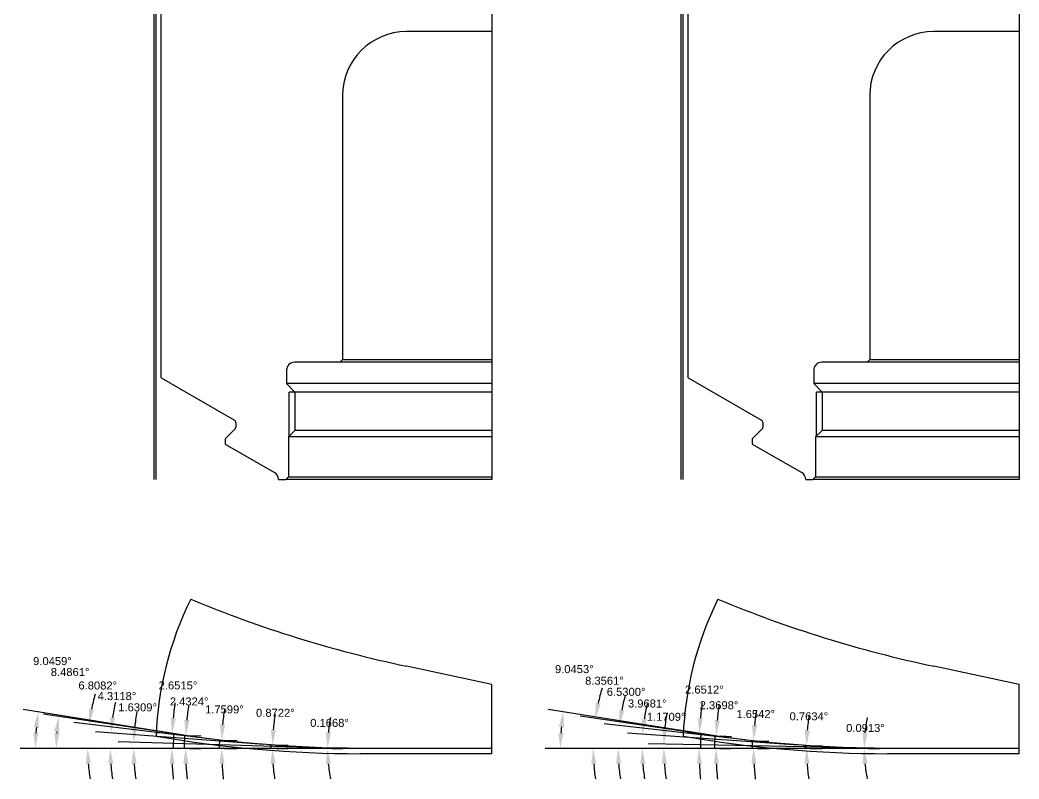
# Model space of a CAD drawing. Header units: inches. Extents: x 90.1 to 144.9, y -24 to -7.4.
# Drawn here: x 114.65 to 126.36, y -21.06 to -12.16 of the extents above; entities that cross this region are included whole.
import ezdxf

# ---------------------------------------------------------------- set-up
doc = ezdxf.new("R2010")
doc.units = ezdxf.units.IN
doc.header["$MEASUREMENT"] = 0
doc.header["$PDMODE"] = 35
doc.layers.get('Defpoints').update_dxf_attribs({"color": 10})
doc.layers.add('Dims', color=4, linetype='Continuous')
doc.styles.get("Standard").update_dxf_attribs({"font": 'arial.ttf'})
doc.dimstyles.get("Standard").update_dxf_attribs({"dimtxt": 0.09375, "dimasz": 0.18, "dimexe": 0.18, "dimexo": 0.0625, "dimgap": 0.09, "dimtad": 0, "dimtih": 1, "dimtoh": 1, "dimdec": 4, "dimzin": 0, "dimdsep": 46, "dimtxsty": 'Standard', "dimcen": 0.09, "dimadec": 4, "dimazin": 0, "dimtfac": 1, "dimtdec": 4, "dimtofl": 0, "dimtmove": 0, "dimatfit": 3, "dimfxl": 1, "dimtolj": 1, "dimtzin": 0, "dimarcsym": 0})

# ---------------------------------------------------------------- blocks, each defined once
blk = doc.blocks.new('*D136')
at = {"layer": 'Defpoints', "color": 0, "transparency": 16777216}
for p in [(115.984, -20.674), (118.223, -20.691), (118.243, -20.697), (118.263, -20.692), (120.182, -20.697)]:
    blk.add_point(p, dxfattribs=at)
at = {"layer": 'Dims', "color": 0, "lineweight": -2, "transparency": 16777216}
for p, q in [((118.181, -20.697), (115.804, -20.697)), ((118.161, -20.689), (115.805, -20.622))]:
    blk.add_line(p, q, dxfattribs=at)
for start, end in [(169.9774, 174.1733), (184.1959, 188.3918)]:
    blk.add_arc((118.442, -20.697), 2.458, start, end, dxfattribs=at)
at = {"layer": 'Dims', "color": 0, "transparency": 16777216}
for points in [[(116.026, -20.449), (115.966, -20.445), (115.985, -20.627)], [(115.96, -20.878), (116.02, -20.876), (115.984, -20.697)]]:
    blk.add_solid(points, dxfattribs=at)
at = {"layer": 'Dims', "color": 0, "transparency": 16777216, "insert": (116.031, -20.217), "char_height": 0.09375, "attachment_point": 5}
blk.add_mtext('\\A1;1.6309°', dxfattribs=at)
blk = doc.blocks.new('*D137')
at = {"layer": 'Defpoints', "color": 0, "transparency": 16777216}
for p in [(115.71, -20.637), (117.572, -20.656), (117.592, -20.697), (117.612, -20.659), (120.182, -20.697)]:
    blk.add_point(p, dxfattribs=at)
at = {"layer": 'Dims', "color": 0, "lineweight": -2, "transparency": 16777216}
for p, q in [((117.51, -20.651), (115.537, -20.503)), ((117.53, -20.697), (115.53, -20.697))]:
    blk.add_line(p, q, dxfattribs=at)
for start, end in [(167.1127, 171.4005), (184.2877, 188.5754)]:
    blk.add_arc((118.116, -20.697), 2.406, start, end, dxfattribs=at)
at = {"layer": 'Dims', "color": 0, "transparency": 16777216}
for points in [[(115.767, -20.341), (115.707, -20.334), (115.717, -20.516)], [(115.686, -20.878), (115.746, -20.876), (115.71, -20.697)]]:
    blk.add_solid(points, dxfattribs=at)
at = {"layer": 'Dims', "color": 0, "transparency": 16777216, "insert": (115.789, -20.085), "char_height": 0.09375, "attachment_point": 5}
blk.add_mtext('\\A1;4.3118°', dxfattribs=at)
blk = doc.blocks.new('*D138')
at = {"layer": 'Defpoints', "color": 0, "transparency": 16777216}
for p in [(115.448, -20.603), (116.968, -20.596), (117.008, -20.601), (116.988, -20.697), (120.182, -20.697)]:
    blk.add_point(p, dxfattribs=at)
at = {"layer": 'Dims', "color": 0, "lineweight": -2, "transparency": 16777216}
for p, q in [((116.906, -20.589), (115.284, -20.395)), ((116.925, -20.697), (115.266, -20.697))]:
    blk.add_line(p, q, dxfattribs=at)
for start, end in [(164.4678, 168.8298), (184.362, 188.724)]:
    blk.add_arc((117.811, -20.697), 2.365, start, end, dxfattribs=at)
at = {"layer": 'Dims', "color": 0, "transparency": 16777216}
for points in [[(115.521, -20.244), (115.461, -20.234), (115.463, -20.417)], [(115.423, -20.878), (115.483, -20.876), (115.446, -20.697)]]:
    blk.add_solid(points, dxfattribs=at)
at = {"layer": 'Dims', "color": 0, "transparency": 16777216, "insert": (115.564, -19.961), "char_height": 0.09375, "attachment_point": 5}
blk.add_mtext('\\A1;6.8082°', dxfattribs=at)
blk = doc.blocks.new('*D139')
at = {"layer": 'Defpoints', "color": 0, "transparency": 16777216}
for p in [(118.243, -20.691), (118.243, -20.697), (118.257, -20.695), (120.182, -20.697)]:
    blk.add_point(p, dxfattribs=at)
at = {"layer": 'Dims', "color": 0, "lineweight": -2, "transparency": 16777216}
for p, q in [((118.306, -20.692), (118.437, -20.692)), ((118.306, -20.697), (118.437, -20.697))]:
    blk.add_line(p, q, dxfattribs=at)
for start, end in [(169.1147, 174.474), (185.3592, 190.7184)]:
    blk.add_arc((120.182, -20.697), 1.925, start, end, dxfattribs=at)
at = {"layer": 'Dims', "color": 0, "transparency": 16777216}
for points in [[(118.296, -20.513), (118.236, -20.51), (118.257, -20.691)], [(118.236, -20.878), (118.295, -20.875), (118.257, -20.697)]]:
    blk.add_solid(points, dxfattribs=at)
at = {"layer": 'Dims', "color": 0, "transparency": 16777216, "insert": (118.28, -20.399), "char_height": 0.09375, "attachment_point": 5}
blk.add_mtext('\\A1;0.1668°', dxfattribs=at)
blk = doc.blocks.new('*D140')
at = {"layer": 'Defpoints', "color": 0, "transparency": 16777216}
for p in [(117.592, -20.658), (117.592, -20.697), (117.611, -20.684), (120.182, -20.697)]:
    blk.add_point(p, dxfattribs=at)
at = {"layer": 'Dims', "color": 0, "lineweight": -2, "transparency": 16777216}
for p, q in [((117.655, -20.659), (117.792, -20.661)), ((117.655, -20.697), (117.791, -20.697))]:
    blk.add_line(p, q, dxfattribs=at)
for start, end in [(171.1031, 175.1154), (184.0124, 188.0247)]:
    blk.add_arc((120.182, -20.697), 2.571, start, end, dxfattribs=at)
at = {"layer": 'Dims', "color": 0, "transparency": 16777216}
for points in [[(117.651, -20.48), (117.591, -20.477), (117.612, -20.658)], [(117.588, -20.878), (117.648, -20.876), (117.611, -20.697)]]:
    blk.add_solid(points, dxfattribs=at)
at = {"layer": 'Dims', "color": 0, "transparency": 16777216, "insert": (117.645, -20.281), "char_height": 0.09375, "attachment_point": 5}
blk.add_mtext('\\A1;0.8722°', dxfattribs=at)
blk = doc.blocks.new('*D141')
at = {"layer": 'Defpoints', "color": 0, "transparency": 16777216}
for p in [(116.989, -20.599), (116.988, -20.697), (117.015, -20.665), (120.182, -20.697)]:
    blk.add_point(p, dxfattribs=at)
at = {"layer": 'Dims', "color": 0, "lineweight": -2, "transparency": 16777216}
for p, q in [((117.052, -20.601), (117.196, -20.605)), ((117.05, -20.697), (117.195, -20.697))]:
    blk.add_line(p, q, dxfattribs=at)
for start, end in [(171.7266, 174.9834), (183.2568, 186.5135)]:
    blk.add_arc((120.182, -20.697), 3.167, start, end, dxfattribs=at)
at = {"layer": 'Dims', "color": 0, "transparency": 16777216}
for points in [[(117.057, -20.422), (116.997, -20.418), (117.017, -20.6)], [(116.99, -20.878), (117.05, -20.876), (117.015, -20.697)]]:
    blk.add_solid(points, dxfattribs=at)
at = {"layer": 'Dims', "color": 0, "transparency": 16777216, "insert": (117.048, -20.241), "char_height": 0.09375, "attachment_point": 5}
blk.add_mtext('\\A1;1.7599°', dxfattribs=at)
blk = doc.blocks.new('*D152')
at = {"layer": 'Defpoints', "color": 0, "transparency": 16777216}
for p in [(122.197, -20.68), (124.512, -20.694), (124.532, -20.697), (124.552, -20.694), (126.359, -20.697)]:
    blk.add_point(p, dxfattribs=at)
at = {"layer": 'Dims', "color": 0, "lineweight": -2, "transparency": 16777216}
for p, q in [((124.45, -20.692), (122.017, -20.643)), ((124.47, -20.697), (122.017, -20.697))]:
    blk.add_line(p, q, dxfattribs=at)
for start, end in [(170.5049, 174.667), (184.1621, 188.3242)]:
    blk.add_arc((124.675, -20.697), 2.478, start, end, dxfattribs=at)
at = {"layer": 'Dims', "color": 0, "transparency": 16777216}
for points in [[(122.238, -20.468), (122.178, -20.465), (122.197, -20.646)], [(122.173, -20.878), (122.233, -20.876), (122.197, -20.697)]]:
    blk.add_solid(points, dxfattribs=at)
at = {"layer": 'Dims', "color": 0, "transparency": 16777216, "insert": (122.224, -20.328), "char_height": 0.09375, "attachment_point": 5}
blk.add_mtext('\\A1;1.1709°', dxfattribs=at)
blk = doc.blocks.new('*D153')
at = {"layer": 'Defpoints', "color": 0, "transparency": 16777216}
for p in [(121.945, -20.642), (123.833, -20.662), (123.853, -20.697), (123.873, -20.665), (126.359, -20.697)]:
    blk.add_point(p, dxfattribs=at)
at = {"layer": 'Dims', "color": 0, "lineweight": -2, "transparency": 16777216}
for p, q in [((123.77, -20.658), (121.771, -20.519)), ((123.79, -20.697), (121.764, -20.697))]:
    blk.add_line(p, q, dxfattribs=at)
for start, end in [(167.3997, 171.7158), (184.3161, 188.6322)]:
    blk.add_arc((124.334, -20.697), 2.39, start, end, dxfattribs=at)
at = {"layer": 'Dims', "color": 0, "transparency": 16777216}
for points in [[(121.999, -20.356), (121.939, -20.349), (121.95, -20.532)], [(121.921, -20.878), (121.981, -20.876), (121.944, -20.697)]]:
    blk.add_solid(points, dxfattribs=at)
at = {"layer": 'Dims', "color": 0, "transparency": 16777216, "insert": (122.003, -20.172), "char_height": 0.09375, "attachment_point": 5}
blk.add_mtext('\\A1;3.9681°', dxfattribs=at)
blk = doc.blocks.new('*D154')
at = {"layer": 'Defpoints', "color": 0, "transparency": 16777216}
for p in [(121.662, -20.607), (123.212, -20.604), (123.232, -20.697), (123.252, -20.609), (126.359, -20.697)]:
    blk.add_point(p, dxfattribs=at)
at = {"layer": 'Dims', "color": 0, "lineweight": -2, "transparency": 16777216}
for p, q in [((123.15, -20.597), (121.497, -20.408)), ((123.169, -20.697), (121.481, -20.697))]:
    blk.add_line(p, q, dxfattribs=at)
for start, end in [(164.733, 169.1015), (184.3685, 188.7369)]:
    blk.add_arc((124.022, -20.697), 2.361, start, end, dxfattribs=at)
at = {"layer": 'Dims', "color": 0, "transparency": 16777216}
for points in [[(121.733, -20.255), (121.674, -20.246), (121.676, -20.428)], [(121.638, -20.878), (121.697, -20.876), (121.661, -20.697)]]:
    blk.add_solid(points, dxfattribs=at)
at = {"layer": 'Dims', "color": 0, "transparency": 16777216, "insert": (121.755, -20.035), "char_height": 0.09375, "attachment_point": 5}
blk.add_mtext('\\A1;6.5300°', dxfattribs=at)
blk = doc.blocks.new('*D155')
at = {"layer": 'Defpoints', "color": 0, "transparency": 16777216}
for p in [(124.532, -20.694), (124.532, -20.697), (124.545, -20.696), (126.359, -20.697)]:
    blk.add_point(p, dxfattribs=at)
at = {"layer": 'Dims', "color": 0, "lineweight": -2, "transparency": 16777216}
for p, q in [((124.595, -20.694), (124.725, -20.694)), ((124.595, -20.697), (124.725, -20.697))]:
    blk.add_line(p, q, dxfattribs=at)
for start, end in [(168.5365, 174.2226), (185.6861, 191.3723)]:
    blk.add_arc((126.359, -20.697), 1.814, start, end, dxfattribs=at)
at = {"layer": 'Dims', "color": 0, "transparency": 16777216}
for points in [[(124.584, -20.516), (124.524, -20.513), (124.545, -20.694)], [(124.524, -20.878), (124.584, -20.875), (124.545, -20.697)]]:
    blk.add_solid(points, dxfattribs=at)
at = {"layer": 'Dims', "color": 0, "transparency": 16777216, "insert": (124.56, -20.459), "char_height": 0.09375, "attachment_point": 5}
blk.add_mtext('\\A1;0.0913°', dxfattribs=at)
blk = doc.blocks.new('*D156')
at = {"layer": 'Defpoints', "color": 0, "transparency": 16777216}
for p in [(123.853, -20.664), (123.853, -20.697), (123.869, -20.686), (126.359, -20.697)]:
    blk.add_point(p, dxfattribs=at)
at = {"layer": 'Dims', "color": 0, "lineweight": -2, "transparency": 16777216}
for p, q in [((123.915, -20.664), (124.049, -20.666)), ((123.915, -20.697), (124.049, -20.697))]:
    blk.add_line(p, q, dxfattribs=at)
for start, end in [(170.9525, 175.0946), (184.142, 188.2841)]:
    blk.add_arc((126.359, -20.697), 2.49, start, end, dxfattribs=at)
at = {"layer": 'Dims', "color": 0, "transparency": 16777216}
for points in [[(123.908, -20.486), (123.848, -20.483), (123.869, -20.664)], [(123.845, -20.878), (123.905, -20.876), (123.869, -20.697)]]:
    blk.add_solid(points, dxfattribs=at)
at = {"layer": 'Dims', "color": 0, "transparency": 16777216, "insert": (123.897, -20.322), "char_height": 0.09375, "attachment_point": 5}
blk.add_mtext('\\A1;0.7634°', dxfattribs=at)
blk = doc.blocks.new('*D157')
at = {"layer": 'Defpoints', "color": 0, "transparency": 16777216}
for p in [(123.232, -20.697), (123.233, -20.607), (123.248, -20.667), (126.359, -20.697)]:
    blk.add_point(p, dxfattribs=at)
at = {"layer": 'Dims', "color": 0, "lineweight": -2, "transparency": 16777216}
for p, q in [((123.294, -20.697), (123.428, -20.697)), ((123.296, -20.609), (123.429, -20.612))]:
    blk.add_line(p, q, dxfattribs=at)
for start, end in [(171.7148, 175.0303), (183.3155, 186.631)]:
    blk.add_arc((126.359, -20.697), 3.111, start, end, dxfattribs=at)
at = {"layer": 'Dims', "color": 0, "transparency": 16777216}
for points in [[(123.29, -20.429), (123.23, -20.426), (123.249, -20.607)], [(123.223, -20.878), (123.283, -20.876), (123.248, -20.697)]]:
    blk.add_solid(points, dxfattribs=at)
at = {"layer": 'Dims', "color": 0, "transparency": 16777216, "insert": (123.274, -20.296), "char_height": 0.09375, "attachment_point": 5}
blk.add_mtext('\\A1;1.6542°', dxfattribs=at)
blk = doc.blocks.new('*D161')
at = {"layer": 'Defpoints', "color": 0, "transparency": 16777216}
for p in [(115.08, -20.572), (116.557, -20.541), (116.597, -20.546), (116.577, -20.697), (120.182, -20.697)]:
    blk.add_point(p, dxfattribs=at)
at = {"layer": 'Dims', "color": 0, "lineweight": -2, "transparency": 16777216}
for p, q in [((116.496, -20.531), (114.927, -20.297)), ((116.515, -20.697), (114.897, -20.697))]:
    blk.add_line(p, q, dxfattribs=at)
blk.add_arc((117.606, -20.697), 2.529, 175.593, 175.9209, dxfattribs=at)
at = {"layer": 'Dims', "color": 0, "transparency": 16777216}
for points in [[(115.055, -20.499), (115.115, -20.506), (115.105, -20.324)], [(115.114, -20.518), (115.054, -20.516), (115.077, -20.697)]]:
    blk.add_solid(points, dxfattribs=at)
at = {"layer": 'Dims', "color": 0, "transparency": 16777216, "insert": (115.24, -19.803), "char_height": 0.09375, "attachment_point": 5}
blk.add_mtext('\\A1;8.4861°', dxfattribs=at)
blk = doc.blocks.new('*D162')
at = {"layer": 'Defpoints', "color": 0, "transparency": 16777216}
for p in [(116.581, -20.544), (116.577, -20.697), (116.593, -20.646), (120.182, -20.697)]:
    blk.add_point(p, dxfattribs=at)
at = {"layer": 'Dims', "color": 0, "lineweight": -2, "transparency": 16777216}
for p, q in [((116.643, -20.547), (116.776, -20.552)), ((116.64, -20.697), (116.773, -20.697))]:
    blk.add_line(p, q, dxfattribs=at)
for start, end in [(171.8208, 174.6942), (182.8734, 185.7468)]:
    blk.add_arc((120.182, -20.697), 3.59, start, end, dxfattribs=at)
at = {"layer": 'Dims', "color": 0, "transparency": 16777216}
for points in [[(116.638, -20.367), (116.578, -20.363), (116.596, -20.545)], [(116.567, -20.878), (116.627, -20.876), (116.593, -20.697)]]:
    blk.add_solid(points, dxfattribs=at)
at = {"layer": 'Dims', "color": 0, "transparency": 16777216, "insert": (116.635, -20.148), "char_height": 0.09375, "attachment_point": 5}
blk.add_mtext('\\A1;2.4324°', dxfattribs=at)
blk = doc.blocks.new('*D164')
at = {"layer": 'Defpoints', "color": 0, "transparency": 16777216}
for p in [(121.372, -20.579), (122.772, -20.546), (122.812, -20.552), (122.792, -20.697), (126.359, -20.697)]:
    blk.add_point(p, dxfattribs=at)
at = {"layer": 'Dims', "color": 0, "lineweight": -2, "transparency": 16777216}
for p, q in [((122.71, -20.537), (121.217, -20.318)), ((122.729, -20.697), (121.189, -20.697))]:
    blk.add_line(p, q, dxfattribs=at)
for start, end in [(163.1543, 167.3991), (184.2448, 188.4895)]:
    blk.add_arc((123.799, -20.697), 2.43, start, end, dxfattribs=at)
at = {"layer": 'Dims', "color": 0, "transparency": 16777216}
for points in [[(121.457, -20.172), (121.398, -20.161), (121.395, -20.344)], [(121.345, -20.878), (121.405, -20.876), (121.369, -20.697)]]:
    blk.add_solid(points, dxfattribs=at)
at = {"layer": 'Dims', "color": 0, "transparency": 16777216, "insert": (121.501, -19.905), "char_height": 0.09375, "attachment_point": 5}
blk.add_mtext('\\A1;8.3561°', dxfattribs=at)
blk = doc.blocks.new('*D165')
at = {"layer": 'Defpoints', "color": 0, "transparency": 16777216}
for p in [(122.795, -20.549), (122.792, -20.697), (122.808, -20.648), (126.359, -20.697)]:
    blk.add_point(p, dxfattribs=at)
at = {"layer": 'Dims', "color": 0, "lineweight": -2, "transparency": 16777216}
for p, q in [((122.857, -20.552), (122.99, -20.558)), ((122.854, -20.697), (122.988, -20.697))]:
    blk.add_line(p, q, dxfattribs=at)
for start, end in [(171.8219, 174.7261), (182.9041, 185.8083)]:
    blk.add_arc((126.359, -20.697), 3.552, start, end, dxfattribs=at)
at = {"layer": 'Dims', "color": 0, "transparency": 16777216}
for points in [[(122.853, -20.373), (122.793, -20.369), (122.811, -20.55)], [(122.782, -20.878), (122.842, -20.876), (122.808, -20.697)]]:
    blk.add_solid(points, dxfattribs=at)
at = {"layer": 'Dims', "color": 0, "transparency": 16777216, "insert": (122.844, -20.192), "char_height": 0.09375, "attachment_point": 5}
blk.add_mtext('\\A1;2.3698°', dxfattribs=at)
blk = doc.blocks.new('*D436')
at = {"layer": 'Defpoints', "color": 0, "transparency": 16777216}
for p in [(116.453, -20.524), (116.431, -20.639), (116.449, -20.697), (120.182, -20.697)]:
    blk.add_point(p, dxfattribs=at)
at = {"layer": 'Dims', "color": 0, "lineweight": -2, "transparency": 16777216}
for p, q in [((116.39, -20.521), (116.255, -20.515)), ((116.386, -20.697), (116.251, -20.697))]:
    blk.add_line(p, q, dxfattribs=at)
for start, end in [(171.8493, 174.5989), (182.7496, 185.4993)]:
    blk.add_arc((120.182, -20.697), 3.751, start, end, dxfattribs=at)
at = {"layer": 'Dims', "color": 0, "transparency": 16777216}
for points in [[(116.478, -20.346), (116.418, -20.342), (116.435, -20.523)], [(116.405, -20.878), (116.465, -20.876), (116.431, -20.697)]]:
    blk.add_solid(points, dxfattribs=at)
at = {"layer": 'Dims', "color": 0, "transparency": 16777216, "insert": (116.504, -19.96), "char_height": 0.09375, "attachment_point": 5}
blk.add_mtext('\\A1;2.6515°', dxfattribs=at)
blk = doc.blocks.new('*D437')
at = {"layer": 'Defpoints', "color": 0, "transparency": 16777216}
for p in [(114.836, -20.555), (116.429, -20.52), (116.469, -20.527), (116.449, -20.697), (120.182, -20.697)]:
    blk.add_point(p, dxfattribs=at)
at = {"layer": 'Dims', "color": 0, "lineweight": -2, "transparency": 16777216}
for p, q in [((116.367, -20.511), (114.688, -20.243)), ((116.386, -20.697), (114.653, -20.697))]:
    blk.add_line(p, q, dxfattribs=at)
blk.add_arc((117.538, -20.697), 2.705, 174.7674, 176.1867, dxfattribs=at)
at = {"layer": 'Dims', "color": 0, "transparency": 16777216}
for points in [[(114.814, -20.447), (114.874, -20.454), (114.866, -20.272)], [(114.869, -20.518), (114.809, -20.516), (114.833, -20.697)]]:
    blk.add_solid(points, dxfattribs=at)
at = {"layer": 'Dims', "color": 0, "transparency": 16777216, "insert": (115.033, -19.675), "char_height": 0.09375, "attachment_point": 5}
blk.add_mtext('\\A1;9.0459°', dxfattribs=at)
blk = doc.blocks.new('*D440')
at = {"layer": 'Defpoints', "color": 0, "transparency": 16777216}
for p in [(122.63, -20.524), (122.609, -20.639), (122.626, -20.697), (126.359, -20.697)]:
    blk.add_point(p, dxfattribs=at)
at = {"layer": 'Dims', "color": 0, "lineweight": -2, "transparency": 16777216}
for p, q in [((122.567, -20.521), (122.433, -20.515)), ((122.563, -20.697), (122.429, -20.697))]:
    blk.add_line(p, q, dxfattribs=at)
for start, end in [(171.8483, 174.5985), (182.7502, 185.5005)]:
    blk.add_arc((126.359, -20.697), 3.75, start, end, dxfattribs=at)
at = {"layer": 'Dims', "color": 0, "transparency": 16777216}
for points in [[(122.655, -20.346), (122.596, -20.342), (122.613, -20.524)], [(122.583, -20.878), (122.643, -20.876), (122.609, -20.697)]]:
    blk.add_solid(points, dxfattribs=at)
at = {"layer": 'Dims', "color": 0, "transparency": 16777216, "insert": (122.672, -20.009), "char_height": 0.09375, "attachment_point": 5}
blk.add_mtext('\\A1;2.6512°', dxfattribs=at)
blk = doc.blocks.new('*D441')
at = {"layer": 'Defpoints', "color": 0, "transparency": 16777216}
for p in [(120.989, -20.553), (122.606, -20.52), (122.646, -20.527), (122.626, -20.697), (126.359, -20.697)]:
    blk.add_point(p, dxfattribs=at)
at = {"layer": 'Dims', "color": 0, "lineweight": -2, "transparency": 16777216}
for p, q in [((122.544, -20.511), (120.842, -20.24)), ((122.563, -20.697), (120.805, -20.697))]:
    blk.add_line(p, q, dxfattribs=at)
blk.add_arc((123.715, -20.697), 2.729, 174.734, 176.2206, dxfattribs=at)
at = {"layer": 'Dims', "color": 0, "transparency": 16777216}
for points in [[(120.967, -20.443), (121.027, -20.45), (121.019, -20.268)], [(121.021, -20.518), (120.961, -20.516), (120.985, -20.697)]]:
    blk.add_solid(points, dxfattribs=at)
at = {"layer": 'Dims', "color": 0, "transparency": 16777216, "insert": (121.148, -19.769), "char_height": 0.09375, "attachment_point": 5}
blk.add_mtext('\\A1;9.0453°', dxfattribs=at)

msp = doc.modelspace()

# ---------------------------------------------------------------- linework, layer by layer
for p, q in [((116.21968, -9.04696), (116.21968, -17.54696)), ((116.24468, -9.04696), (116.24468, -17.54696)), ((120.18218, -9.04696), (120.18218, -17.54696)), ((122.39663, -9.04696), (122.39663, -17.54696)), ((122.42163, -9.04696), (122.42163, -17.54696)), ((126.35913, -9.04696), (126.35913, -17.54696)), ((116.30718, -16.35428), (116.30718, -11.41678)), ((122.48413, -16.35428), (122.48413, -11.41678)), ((120.18218, -12.29696), (119.18218, -12.29696)), ((126.35913, -12.29696), (125.35913, -12.29696)), ((118.43218, -13.04696), (118.43218, -16.14071)), ((124.60913, -13.04696), (124.60913, -16.14071)), ((118.43218, -16.14071), (118.40093, -16.17196)), ((118.43218, -16.14071), (120.18218, -16.14071)), ((124.60913, -16.14071), (124.57788, -16.17196)), ((124.60913, -16.14071), (126.35913, -16.14071)), ((117.77593, -16.26571), (117.77593, -16.42196)), ((118.40093, -16.17196), (117.86968, -16.17196)), ((120.18218, -16.17196), (118.40093, -16.17196)), ((123.95288, -16.26571), (123.95288, -16.42196)), ((124.57788, -16.17196), (124.04663, -16.17196)), ((126.35913, -16.17196), (124.57788, -16.17196)), ((116.30718, -16.35428), (117.16655, -16.85044)), ((122.48413, -16.35428), (123.3435, -16.85044)), ((120.18218, -16.42196), (117.77593, -16.42196)), ((117.77593, -16.42196), (117.87483, -16.52086)), ((126.35913, -16.42196), (123.95288, -16.42196)), ((123.95288, -16.42196), (124.05178, -16.52086)), ((117.87483, -16.52086), (117.80718, -16.52086)), ((117.80718, -17.03876), (117.80718, -16.52086)), ((120.18218, -16.52086), (117.87483, -16.52086)), ((117.87483, -16.52086), (117.87483, -16.97111)), ((124.05178, -16.52086), (123.98413, -16.52086)), ((123.98413, -17.03876), (123.98413, -16.52086)), ((126.35913, -16.52086), (124.05178, -16.52086)), ((124.05178, -16.52086), (124.05178, -16.97111)), ((117.17302, -16.95364), (117.05718, -17.06949)), ((117.18218, -16.8775), (117.18218, -16.93154)), ((117.87483, -16.97111), (117.79898, -17.04696)), ((120.18218, -16.97111), (117.87483, -16.97111)), ((123.34998, -16.95364), (123.23413, -17.06949)), ((123.35913, -16.8775), (123.35913, -16.93154)), ((124.05178, -16.97111), (123.97593, -17.04696)), ((126.35913, -16.97111), (124.05178, -16.97111)), ((117.05718, -17.06949), (117.05718, -17.13199)), ((120.18218, -17.04696), (117.79898, -17.04696)), ((117.79898, -17.04696), (117.79898, -17.51571)), ((123.23413, -17.06949), (123.23413, -17.13199)), ((126.35913, -17.04696), (123.97593, -17.04696)), ((123.97593, -17.04696), (123.97593, -17.51571)), ((117.05718, -17.13199), (117.6353, -17.46577)), ((123.23413, -17.13199), (123.81225, -17.46577)), ((117.68218, -17.54696), (117.76773, -17.54696)), ((117.79898, -17.51571), (117.76773, -17.54696)), ((120.18218, -17.54696), (117.76773, -17.54696)), ((117.79898, -17.51571), (120.18218, -17.51571)), ((123.85913, -17.54696), (123.94468, -17.54696)), ((123.97593, -17.51571), (123.94468, -17.54696)), ((126.35913, -17.54696), (123.94468, -17.54696)), ((123.97593, -17.51571), (126.35913, -17.51571)), ((120.18218, -19.947), (119.18218, -19.73444)), ((126.35913, -19.947), (125.35913, -19.73444)), ((120.18218, -20.697), (120.18218, -19.947)), ((126.35913, -20.697), (126.35913, -19.947)), ((120.18218, -20.7595), (120.18218, -20.697)), ((126.35913, -20.7595), (126.35913, -20.697)), ((120.18218, -20.7595), (118.64008, -20.7595)), ((126.35913, -20.7595), (124.81703, -20.7595))]:
    msp.add_line(p, q)
at = {"color": 1}
for p, q in [((118.64008, -20.697), (115.29904, -20.697)), ((124.81703, -20.697), (121.47599, -20.697))]:
    msp.add_line(p, q, dxfattribs=at)
for points in [[(120.18218, -20.697), (118.64008, -20.697, -0.04310927), (116.25009, -20.49055)], [(126.35913, -20.697), (124.81703, -20.697, -0.04310927), (122.42704, -20.49055)]]:
    msp.add_lwpolyline(points, format="xyb")
for centre, radius, start, end in [((119.18218, -13.04696), 0.75, 90, 180), ((125.35913, -13.04696), 0.75, 90, 180), ((117.86968, -16.26571), 0.09375, 90, 180), ((124.04663, -16.26571), 0.09375, 90, 180), ((117.15093, -16.8775), 0.03125, 0, 60), ((123.32788, -16.8775), 0.03125, 0, 60), ((117.15093, -16.93154), 0.03125, 315, 0), ((123.32788, -16.93154), 0.03125, 315, 0), ((117.58843, -17.54696), 0.09375, 0, 60), ((123.76538, -17.54696), 0.09375, 0, 60), ((120.18218, -20.697), 3.9375, 153.658483, 177.911502), ((122.1969, -5.5513), 14.5, 247.523693, 258), ((126.35913, -20.697), 3.9375, 153.658483, 177.911502), ((128.37385, -5.5513), 14.5, 247.523693, 258), ((118.64008, -6.7595), 14, 260.159083, 270), ((124.81703, -6.7595), 14, 260.159083, 270)]:
    msp.add_arc(centre, radius, start, end)
at = {"layer": 'Defpoints'}
for p, q in [((116.46874, -20.52682), (116.42874, -20.52045)), ((116.55741, -20.54053), (116.59741, -20.5465)), ((116.96784, -20.59631), (117.00784, -20.60109)), ((122.60583, -20.52047), (122.64583, -20.52684)), ((122.77155, -20.54608), (122.81155, -20.55196)), ((117.61219, -20.65904), (117.57219, -20.65603)), ((118.22342, -20.69077), (118.26342, -20.69191)), ((123.212, -20.60427), (123.252, -20.60885)), ((123.83255, -20.66218), (123.87255, -20.66496)), ((124.51222, -20.69366), (124.55222, -20.69448))]:
    msp.add_line(p, q, dxfattribs=at)
for centre, radius, start in [((120.18218, -20.697), 3.73344, 177.348537), ((120.18218, -20.697), 3.60477, 177.567563), ((120.18218, -20.697), 3.19434, 178.240135), ((126.35913, -20.697), 3.7333, 177.348777), ((126.35913, -20.697), 3.56758, 177.630221), ((120.18218, -20.697), 2.58998, 179.127792), ((120.18218, -20.697), 1.93876, 179.833163), ((126.35913, -20.697), 3.12713, 178.345787), ((126.35913, -20.697), 2.50658, 179.236614), ((126.35913, -20.697), 1.82691, 179.908726)]:
    msp.add_arc(centre, radius, start, 180, dxfattribs=at)

# ---------------------------------------------------------------- dimensions: what is measured, and where the dimension line sits
at = {"layer": 'Dims'}
for base, line1, line2, picture, middle in [((114.8363556, -20.5547042), ((120.1821765, -20.6969965), (116.4487402, -20.6969965)), ((116.4287402, -20.5204521), (116.4687402, -20.5268203)), '*D437', (115.033092, -19.6750248)), ((115.0803193, -20.5721977), ((120.1821765, -20.6969965), (116.5774065, -20.6969965)), ((116.5974065, -20.5464978), (116.5574065, -20.5405297)), '*D161', (115.2403626, -19.8034488)), ((120.9891274, -20.553436), ((126.3591282, -20.6969965), (122.6258315, -20.6969965)), ((122.6058315, -20.5204745), (122.6458315, -20.5268423)), '*D441', (121.147904, -19.7691476)), ((115.4480975, -20.60335), ((120.1821765, -20.6969965), (116.9878375, -20.6969965)), ((116.9678375, -20.5963142), (117.0078375, -20.6010897)), '*D138', (115.5636433, -19.9611283)), ((121.3716645, -20.5789014), ((126.3591282, -20.6969965), (122.7915513, -20.6969965)), ((122.7715513, -20.5460817), (122.8115513, -20.5519571)), '*D164', (121.501329, -19.9054106)), ((121.66234794, -20.6073072), ((126.35912816, -20.69699649), (123.23199819, -20.69699649)), ((123.25199819, -20.60884981), (123.21199819, -20.60427114)), '*D154', (121.75540796, -20.03474735)), ((115.7104774, -20.6366512), ((120.1821765, -20.6969965), (117.5921919, -20.6969965)), ((117.5721919, -20.6560259), (117.6121919, -20.6590418)), '*D137', (115.7889508, -20.0846589)), ((121.9450198, -20.6418269), ((126.3591282, -20.6969965), (123.8525504, -20.6969965)), ((123.8725504, -20.6649583), (123.8325504, -20.6621836)), '*D153', (122.002644, -20.1724994)), ((115.9838354, -20.6736709), ((120.1821765, -20.6969965), (118.2434164, -20.6969965)), ((118.2234164, -20.6907671), (118.2634164, -20.691906)), '*D136', (116.0309686, -20.2173463)), ((122.19692113, -20.68011309), ((126.35912816, -20.69699649), (124.53221541, -20.69699649)), ((124.55221541, -20.69448054), (124.51221541, -20.69366297)), '*D152', (122.2244977, -20.32792272))]:
    dim = msp.add_angular_dim_2l(base=base, line1=line1, line2=line2, dimstyle='Standard', dxfattribs=at)
    dim.commit()
    dim.dimension.update_dxf_attribs({"geometry": picture, "text_midpoint": middle, "dimtype": 162})
for base, center, p1, p2, picture, middle in [((116.43148, -20.63914), (120.18218, -20.697), (116.45274, -20.52429), (116.44874, -20.697), '*D436', (116.50422, -19.95964)), ((122.609283, -20.639154), (126.359128, -20.696996), (122.629828, -20.524309), (122.625832, -20.696996), '*D440', (122.672484, -20.009003)), ((116.59292, -20.6462), (120.18218, -20.697), (116.58065, -20.54401), (116.57741, -20.697), '*D162', (116.63472, -20.14846)), ((122.807877, -20.648033), (126.359128, -20.696996), (122.794602, -20.549482), (122.791551, -20.696996), '*D165', (122.843657, -20.191782)), ((117.01521, -20.66457), (120.18218, -20.697), (116.98934, -20.5989), (116.98784, -20.697), '*D141', (117.04801, -20.24126)), ((117.611316, -20.683951), (120.182176, -20.696996), (117.592492, -20.657571), (117.592192, -20.696996), '*D140', (117.645093, -20.281422)), ((123.248225, -20.667057), (126.359128, -20.696996), (123.233301, -20.606724), (123.231998, -20.696996), '*D157', (123.274001, -20.296244)), ((118.257081, -20.695128), (120.182176, -20.696996), (118.243425, -20.691351), (118.243416, -20.696996), '*D139', (118.280212, -20.399463)), ((123.868721, -20.685936), (126.359128, -20.696996), (123.852773, -20.663601), (123.85255, -20.696996), '*D156', (123.897112, -20.321859)), ((124.54463, -20.69603), (126.35913, -20.697), (124.53222, -20.69409), (124.53222, -20.697), '*D155', (124.5603, -20.45906))]:
    dim = msp.add_angular_dim_3p(base=base, center=center, p1=p1, p2=p2, dimstyle='Standard', dxfattribs=at)
    dim.commit()
    dim.dimension.update_dxf_attribs({"geometry": picture, "text_midpoint": middle, "dimtype": 165})

doc.saveas('drawing.dxf')
